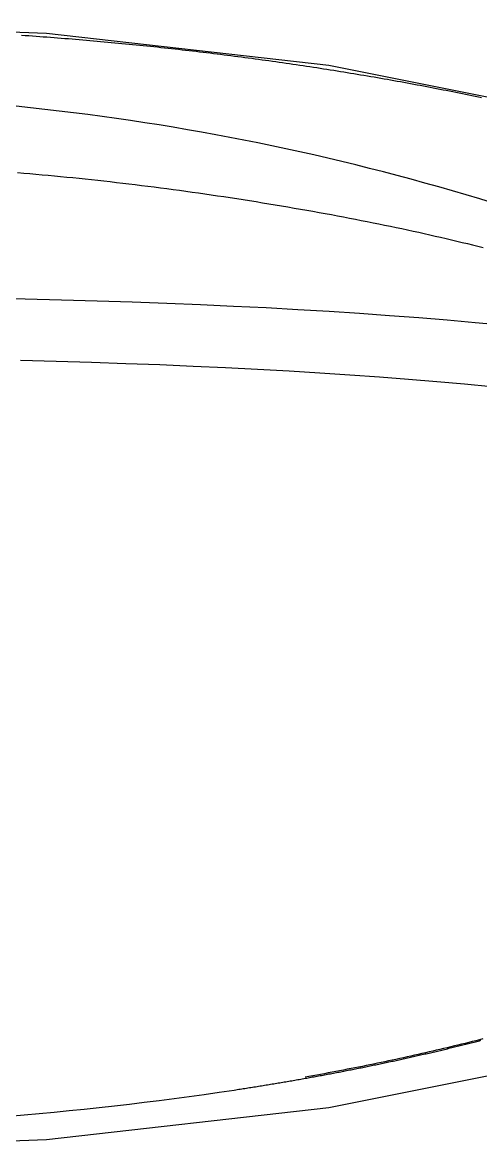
# Model space of a CAD drawing. Extents: x -120222 to -41942, y -19134 to 30932.
# Drawn here: x -81566.58 to -81564.15, y 10152.22 to 10158.21 of the extents above; entities that cross this region are included whole.
import ezdxf

# ---------------------------------------------------------------- set-up
doc = ezdxf.new("R2010")
doc.units = 0
doc.header["$LTSCALE"] = 150
doc.header["$MEASUREMENT"] = 0
doc.layers.get('0').update_dxf_attribs({"linetype": 'CONTINUOUS'})
doc.layers.add('____-568', color=7, linetype='CONTINUOUS')

# ---------------------------------------------------------------- blocks, each defined once
blk = doc.blocks.new('____-172')
at = {"color": 1, "linetype": 'Continuous'}
blk.add_lwpolyline([(-88003.1199, 5603.5222), (-88001.5592, 5603.5798), (-88000.0584, 5603.7503), (-87998.6753, 5604.0272), (-87997.4631, 5604.3999), (-87996.4682, 5604.8541), (-87995.7289, 5605.3722), (-87995.2736, 5605.9344), (-87995.1199, 5606.519), (-87995.2736, 5607.1037), (-87995.7289, 5607.6659), (-87996.4682, 5608.184), (-87997.4631, 5608.6381), (-87998.6753, 5609.0108), (-88000.0584, 5609.2878), (-88001.5592, 5609.4583), (-88003.1199, 5609.5159)], dxfattribs=at)
at = {"color": 1, "linetype": 'Continuous', "flags": 128}
for points in [[(-88001.6919, 5609.4489), (-88001.6727, 5609.4476), (-88001.6535, 5609.4463), (-88001.6343, 5609.4449), (-88001.6152, 5609.4435), (-88001.596, 5609.4421), (-88001.5769, 5609.4407), (-88001.5577, 5609.4393), (-88001.5386, 5609.4378), (-88001.5195, 5609.4363), (-88001.5004, 5609.4348), (-88001.4813, 5609.4333), (-88001.4622, 5609.4318), (-88001.4431, 5609.4303), (-88001.424, 5609.4287), (-88001.405, 5609.4271), (-88001.3859, 5609.4255), (-88001.3669, 5609.4239), (-88001.3479, 5609.4223), (-88001.3289, 5609.4207), (-88001.3099, 5609.419), (-88001.2909, 5609.4173), (-88001.2719, 5609.4156), (-88001.2529, 5609.4139), (-88001.234, 5609.4122), (-88001.215, 5609.4104), (-88001.1961, 5609.4086), (-88001.1772, 5609.4069), (-88001.1583, 5609.405), (-88001.1394, 5609.4032), (-88001.1205, 5609.4014), (-88001.1016, 5609.3995), (-88001.0827, 5609.3976), (-88001.0638, 5609.3957), (-88001.045, 5609.3938), (-88001.0262, 5609.3919), (-88001.0073, 5609.39), (-88000.9885, 5609.388), (-88000.9697, 5609.386), (-88000.951, 5609.384), (-88000.9322, 5609.382), (-88000.9135, 5609.38), (-88000.8947, 5609.3779), (-88000.876, 5609.3759), (-88000.8573, 5609.3738), (-88000.8387, 5609.3717), (-88000.82, 5609.3696), (-88000.8014, 5609.3674), (-88000.7827, 5609.3653), (-88000.7641, 5609.3631), (-88000.7455, 5609.3609), (-88000.7269, 5609.3587), (-88000.7084, 5609.3565), (-88000.6898, 5609.3543), (-88000.6713, 5609.352), (-88000.6527, 5609.3497), (-88000.6342, 5609.3474), (-88000.6158, 5609.3451), (-88000.5973, 5609.3428), (-88000.5788, 5609.3405), (-88000.5604, 5609.3381), (-88000.542, 5609.3357), (-88000.5235, 5609.3333), (-88000.5052, 5609.3309), (-88000.4868, 5609.3285), (-88000.4684, 5609.3261), (-88000.4501, 5609.3236), (-88000.4317, 5609.3211), (-88000.4134, 5609.3186), (-88000.3951, 5609.3161), (-88000.3768, 5609.3136), (-88000.3586, 5609.3111), (-88000.3403, 5609.3085), (-88000.3221, 5609.3059), (-88000.3039, 5609.3033), (-88000.2857, 5609.3007), (-88000.2675, 5609.2981), (-88000.2493, 5609.2954), (-88000.2312, 5609.2928), (-88000.213, 5609.2901), (-88000.1949, 5609.2874), (-88000.1768, 5609.2847), (-88000.1587, 5609.2819), (-88000.1406, 5609.2792), (-88000.1226, 5609.2764), (-88000.1045, 5609.2736), (-88000.0865, 5609.2708), (-88000.0685, 5609.268), (-88000.0505, 5609.2652), (-88000.0325, 5609.2623), (-88000.0145, 5609.2595), (-87999.9966, 5609.2566), (-87999.9786, 5609.2537), (-87999.9607, 5609.2507), (-87999.9428, 5609.2478), (-87999.9249, 5609.2448), (-87999.9071, 5609.2419), (-87999.8892, 5609.2389), (-87999.8714, 5609.2359), (-87999.8535, 5609.2329), (-87999.8358, 5609.2298), (-87999.818, 5609.2268), (-87999.8003, 5609.2237), (-87999.7825, 5609.2206), (-87999.7649, 5609.2175), (-87999.7472, 5609.2144), (-87999.7296, 5609.2113), (-87999.7119, 5609.2081), (-87999.6944, 5609.205), (-87999.6768, 5609.2018), (-87999.6593, 5609.1986), (-87999.6418, 5609.1954), (-87999.6243, 5609.1922), (-87999.6068, 5609.1889), (-87999.5894, 5609.1857), (-87999.572, 5609.1824), (-87999.5546, 5609.1792), (-87999.5373, 5609.1759), (-87999.52, 5609.1725), (-87999.5027, 5609.1692), (-87999.4854, 5609.1659), (-87999.4682, 5609.1625), (-87999.4509, 5609.1592), (-87999.4338, 5609.1558), (-87999.4166, 5609.1524), (-87999.3994, 5609.149), (-87999.3823, 5609.1455), (-87999.3653, 5609.1421), (-87999.3482, 5609.1386), (-87999.3312, 5609.1351), (-87999.3141, 5609.1316), (-87999.2972, 5609.1281), (-87999.2802, 5609.1246), (-87999.2633, 5609.1211), (-87999.2464, 5609.1175)], [(-87999.1824, 5608.556), (-87999.2552, 5608.5783), (-87999.3281, 5608.6002), (-87999.4011, 5608.6216), (-87999.4742, 5608.6426), (-87999.5475, 5608.6632), (-87999.6209, 5608.6833), (-87999.6943, 5608.703), (-87999.7679, 5608.7223), (-87999.8416, 5608.7411), (-87999.9155, 5608.7595), (-87999.9894, 5608.7774), (-88000.0635, 5608.795), (-88000.1376, 5608.8121), (-88000.2119, 5608.8287), (-88000.2863, 5608.845), (-88000.3608, 5608.8608), (-88000.4355, 5608.8761), (-88000.5102, 5608.8911), (-88000.5851, 5608.9056), (-88000.66, 5608.9196), (-88000.7351, 5608.9333), (-88000.8103, 5608.9465), (-88000.8857, 5608.9592), (-88000.9611, 5608.9716), (-88001.0366, 5608.9835), (-88001.1123, 5608.995), (-88001.1881, 5609.006), (-88001.264, 5609.0166), (-88001.34, 5609.0268), (-88001.4161, 5609.0365), (-88001.4924, 5609.0458), (-88001.5687, 5609.0547), (-88001.6452, 5609.0631), (-88001.7218, 5609.0711)], [(-88001.7134, 5608.7185), (-88001.6809, 5608.7158), (-88001.6484, 5608.7131), (-88001.6158, 5608.7102), (-88001.5831, 5608.7073), (-88001.5504, 5608.7044), (-88001.5177, 5608.7013), (-88001.4849, 5608.6982), (-88001.4521, 5608.695), (-88001.4192, 5608.6917), (-88001.3863, 5608.6884), (-88001.3533, 5608.685), (-88001.3203, 5608.6815), (-88001.2872, 5608.6779), (-88001.2541, 5608.6742), (-88001.221, 5608.6705), (-88001.1878, 5608.6667), (-88001.1545, 5608.6629), (-88001.1212, 5608.6589), (-88001.0879, 5608.6549), (-88001.0545, 5608.6508), (-88001.0211, 5608.6466), (-88000.9876, 5608.6424), (-88000.9541, 5608.638), (-88000.9205, 5608.6336), (-88000.8869, 5608.6292), (-88000.8532, 5608.6246), (-88000.8195, 5608.62), (-88000.7857, 5608.6153), (-88000.7519, 5608.6105), (-88000.7181, 5608.6057), (-88000.6842, 5608.6007), (-88000.6502, 5608.5957), (-88000.6162, 5608.5907), (-88000.5822, 5608.5855), (-88000.5481, 5608.5803), (-88000.514, 5608.575), (-88000.4798, 5608.5696), (-88000.4456, 5608.5642), (-88000.4113, 5608.5586), (-88000.3771, 5608.553), (-88000.3431, 5608.5474), (-88000.3092, 5608.5418), (-88000.2756, 5608.5361), (-88000.2421, 5608.5303), (-88000.2088, 5608.5246), (-88000.1757, 5608.5188), (-88000.1427, 5608.5129), (-88000.11, 5608.507), (-88000.0774, 5608.5011), (-88000.045, 5608.4951), (-88000.0128, 5608.4891), (-87999.9807, 5608.4831), (-87999.9489, 5608.477), (-87999.9172, 5608.4709), (-87999.8857, 5608.4648), (-87999.8544, 5608.4586), (-87999.8232, 5608.4524), (-87999.7923, 5608.4461), (-87999.7615, 5608.4398), (-87999.7309, 5608.4335), (-87999.7005, 5608.4271), (-87999.6703, 5608.4207), (-87999.6402, 5608.4143), (-87999.6103, 5608.4078), (-87999.5806, 5608.4013), (-87999.5511, 5608.3947), (-87999.5218, 5608.3881), (-87999.4926, 5608.3815), (-87999.4637, 5608.3748), (-87999.4349, 5608.3681), (-87999.4063, 5608.3613), (-87999.3778, 5608.3545), (-87999.3496, 5608.3477), (-87999.3215, 5608.3409), (-87999.2936, 5608.334), (-87999.2659, 5608.327), (-87999.2384, 5608.3201)], [(-87999.1346, 5607.907), (-87999.2798, 5607.9208), (-87999.4285, 5607.9339), (-87999.5806, 5607.9464), (-87999.7361, 5607.9582), (-87999.8951, 5607.9694), (-88000.0574, 5607.98), (-88000.2232, 5607.9899), (-88000.3924, 5607.9992), (-88000.565, 5608.0078), (-88000.741, 5608.0158), (-88000.9204, 5608.0232), (-88001.1033, 5608.0299), (-88001.2896, 5608.036), (-88001.4793, 5608.0415), (-88001.6724, 5608.0463), (-88001.8689, 5608.0504)], [(-87999.1935, 5607.5801), (-87999.3374, 5607.5938), (-87999.4845, 5607.6069), (-87999.635, 5607.6194), (-87999.7888, 5607.6312), (-87999.9459, 5607.6424), (-88000.1062, 5607.653), (-88000.2699, 5607.6629), (-88000.4368, 5607.6722), (-88000.607, 5607.6808), (-88000.7806, 5607.6888), (-88000.9574, 5607.6961), (-88001.1375, 5607.7029), (-88001.3209, 5607.7089), (-88001.5077, 5607.7144), (-88001.6977, 5607.7192)], [(-87999.239, 5604.1149), (-87999.2578, 5604.1101), (-87999.2767, 5604.1053), (-87999.2956, 5604.1006), (-87999.3145, 5604.0959), (-87999.3335, 5604.0912), (-87999.3525, 5604.0865), (-87999.3716, 5604.0818), (-87999.3907, 5604.0772), (-87999.4098, 5604.0726), (-87999.429, 5604.068), (-87999.4482, 5604.0634), (-87999.4674, 5604.0589), (-87999.4867, 5604.0544), (-87999.506, 5604.0499), (-87999.5254, 5604.0454), (-87999.5448, 5604.041), (-87999.5642, 5604.0365), (-87999.5837, 5604.0322), (-87999.6032, 5604.0278), (-87999.6227, 5604.0234), (-87999.6423, 5604.0191), (-87999.6619, 5604.0148), (-87999.6815, 5604.0105), (-87999.7012, 5604.0063), (-87999.7209, 5604.0021), (-87999.7407, 5603.9979), (-87999.7605, 5603.9937), (-87999.7803, 5603.9895), (-87999.8002, 5603.9854), (-87999.8201, 5603.9813), (-87999.84, 5603.9772), (-87999.86, 5603.9732), (-87999.88, 5603.9691), (-87999.9001, 5603.9651), (-87999.9202, 5603.9611), (-87999.9403, 5603.9572), (-87999.9604, 5603.9532), (-87999.9806, 5603.9493), (-88000.0009, 5603.9454), (-88000.0211, 5603.9416), (-88000.0414, 5603.9377), (-88000.0618, 5603.9339), (-88000.0822, 5603.9301), (-88000.1026, 5603.9263), (-88000.123, 5603.9226), (-88000.1435, 5603.9189), (-88000.1641, 5603.9152), (-88000.1846, 5603.9115), (-88000.1846, 5603.9115)], [(-88000.5619, 5603.8432), (-88000.5537, 5603.8445), (-88000.5456, 5603.8457), (-88000.5375, 5603.847), (-88000.5293, 5603.8482), (-88000.5212, 5603.8495), (-88000.5131, 5603.8507), (-88000.505, 5603.852), (-88000.4969, 5603.8532), (-88000.4888, 5603.8545), (-88000.4807, 5603.8558), (-88000.4726, 5603.857), (-88000.4645, 5603.8583), (-88000.4564, 5603.8596), (-88000.4483, 5603.8609), (-88000.4403, 5603.8622), (-88000.4322, 5603.8635), (-88000.4241, 5603.8648), (-88000.4161, 5603.8661), (-88000.408, 5603.8674), (-88000.3999, 5603.8687), (-88000.3919, 5603.87), (-88000.3838, 5603.8713), (-88000.3758, 5603.8726), (-88000.3678, 5603.8739), (-88000.3597, 5603.8753), (-88000.3517, 5603.8766), (-88000.3437, 5603.8779), (-88000.3357, 5603.8793), (-88000.3276, 5603.8806), (-88000.3196, 5603.882), (-88000.3116, 5603.8833), (-88000.3036, 5603.8847), (-88000.2956, 5603.886), (-88000.2876, 5603.8874), (-88000.2796, 5603.8888), (-88000.2717, 5603.8901), (-88000.2637, 5603.8915), (-88000.2557, 5603.8929), (-88000.2477, 5603.8943), (-88000.2398, 5603.8957), (-88000.2318, 5603.897), (-88000.2238, 5603.8984), (-88000.2159, 5603.8998), (-88000.2079, 5603.9012), (-88000.2, 5603.9026), (-88000.192, 5603.9041), (-88000.1841, 5603.9055), (-88000.1762, 5603.9069), (-88000.1682, 5603.9083), (-88000.1603, 5603.9097), (-88000.1524, 5603.9112), (-88000.1445, 5603.9126), (-88000.1366, 5603.914), (-88000.1287, 5603.9155), (-88000.1208, 5603.9169), (-88000.1129, 5603.9184), (-88000.105, 5603.9198), (-88000.0971, 5603.9213), (-88000.0892, 5603.9227), (-88000.0813, 5603.9242), (-88000.0734, 5603.9257), (-88000.0656, 5603.9271), (-88000.0577, 5603.9286), (-88000.0498, 5603.9301), (-88000.042, 5603.9316), (-88000.0341, 5603.933), (-88000.0263, 5603.9345), (-88000.0184, 5603.936), (-88000.0106, 5603.9375), (-88000.0027, 5603.939), (-87999.9949, 5603.9405), (-87999.9871, 5603.9421), (-87999.9793, 5603.9436), (-87999.9714, 5603.9451), (-87999.9636, 5603.9466), (-87999.9558, 5603.9481), (-87999.948, 5603.9497), (-87999.9402, 5603.9512), (-87999.9324, 5603.9527), (-87999.9246, 5603.9543), (-87999.9168, 5603.9558), (-87999.909, 5603.9574), (-87999.9013, 5603.9589), (-87999.8935, 5603.9605), (-87999.8857, 5603.962), (-87999.8779, 5603.9636), (-87999.8702, 5603.9652), (-87999.8624, 5603.9668), (-87999.8547, 5603.9683), (-87999.8469, 5603.9699), (-87999.8392, 5603.9715), (-87999.8314, 5603.9731), (-87999.8237, 5603.9747), (-87999.816, 5603.9763), (-87999.8082, 5603.9779), (-87999.8005, 5603.9795), (-87999.7928, 5603.9811), (-87999.7851, 5603.9827), (-87999.7774, 5603.9843), (-87999.7697, 5603.986), (-87999.762, 5603.9876), (-87999.7543, 5603.9892), (-87999.7466, 5603.9908), (-87999.7389, 5603.9925), (-87999.7312, 5603.9941), (-87999.7235, 5603.9958), (-87999.7158, 5603.9974), (-87999.7082, 5603.9991), (-87999.7005, 5604.0007), (-87999.6928, 5604.0024), (-87999.6852, 5604.0041), (-87999.6775, 5604.0057), (-87999.6699, 5604.0074), (-87999.6622, 5604.0091), (-87999.6546, 5604.0108), (-87999.6469, 5604.0124), (-87999.6393, 5604.0141), (-87999.6317, 5604.0158), (-87999.6241, 5604.0175), (-87999.6164, 5604.0192), (-87999.6088, 5604.0209), (-87999.6012, 5604.0226), (-87999.5936, 5604.0243), (-87999.586, 5604.0261), (-87999.5784, 5604.0278), (-87999.5708, 5604.0295), (-87999.5632, 5604.0312), (-87999.5556, 5604.033), (-87999.5481, 5604.0347), (-87999.5405, 5604.0364), (-87999.5329, 5604.0382), (-87999.5253, 5604.0399), (-87999.5178, 5604.0417), (-87999.5102, 5604.0434), (-87999.5027, 5604.0452), (-87999.4951, 5604.047), (-87999.4876, 5604.0487), (-87999.4801, 5604.0505), (-87999.4726, 5604.0523), (-87999.465, 5604.0541), (-87999.4575, 5604.0558), (-87999.45, 5604.0576), (-87999.4425, 5604.0594), (-87999.435, 5604.0612), (-87999.4275, 5604.063), (-87999.42, 5604.0648), (-87999.4125, 5604.0666), (-87999.4051, 5604.0684), (-87999.3976, 5604.0702), (-87999.3901, 5604.0721), (-87999.3827, 5604.0739), (-87999.3752, 5604.0757), (-87999.3677, 5604.0775), (-87999.3603, 5604.0794), (-87999.3529, 5604.0812), (-87999.3454, 5604.083), (-87999.338, 5604.0849), (-87999.3306, 5604.0867), (-87999.3232, 5604.0886), (-87999.3157, 5604.0904), (-87999.3083, 5604.0923), (-87999.3009, 5604.0942), (-87999.2935, 5604.096), (-87999.2861, 5604.0979), (-87999.2788, 5604.0998), (-87999.2714, 5604.1016), (-87999.264, 5604.1035), (-87999.2566, 5604.1054), (-87999.2493, 5604.1073)]]:
    blk.add_lwpolyline(points, dxfattribs=at)
at = {"color": 1, "linetype": 'Continuous'}
blk.add_arc((-88003.1199, 5620.734), 17.0833, 261.3882, 278.6118, dxfattribs=at)
blk = doc.blocks.new('____-186')
at = {"color": 1}
blk.add_blockref('____-172', (0, 0), dxfattribs=at)

msp = doc.modelspace()

# ---------------------------------------------------------------- block references
at = {"layer": '____-568', "color": 0}
msp.add_blockref('____-186', (6435.10495, 4548.69799), dxfattribs=at)

doc.saveas('drawing.dxf')
